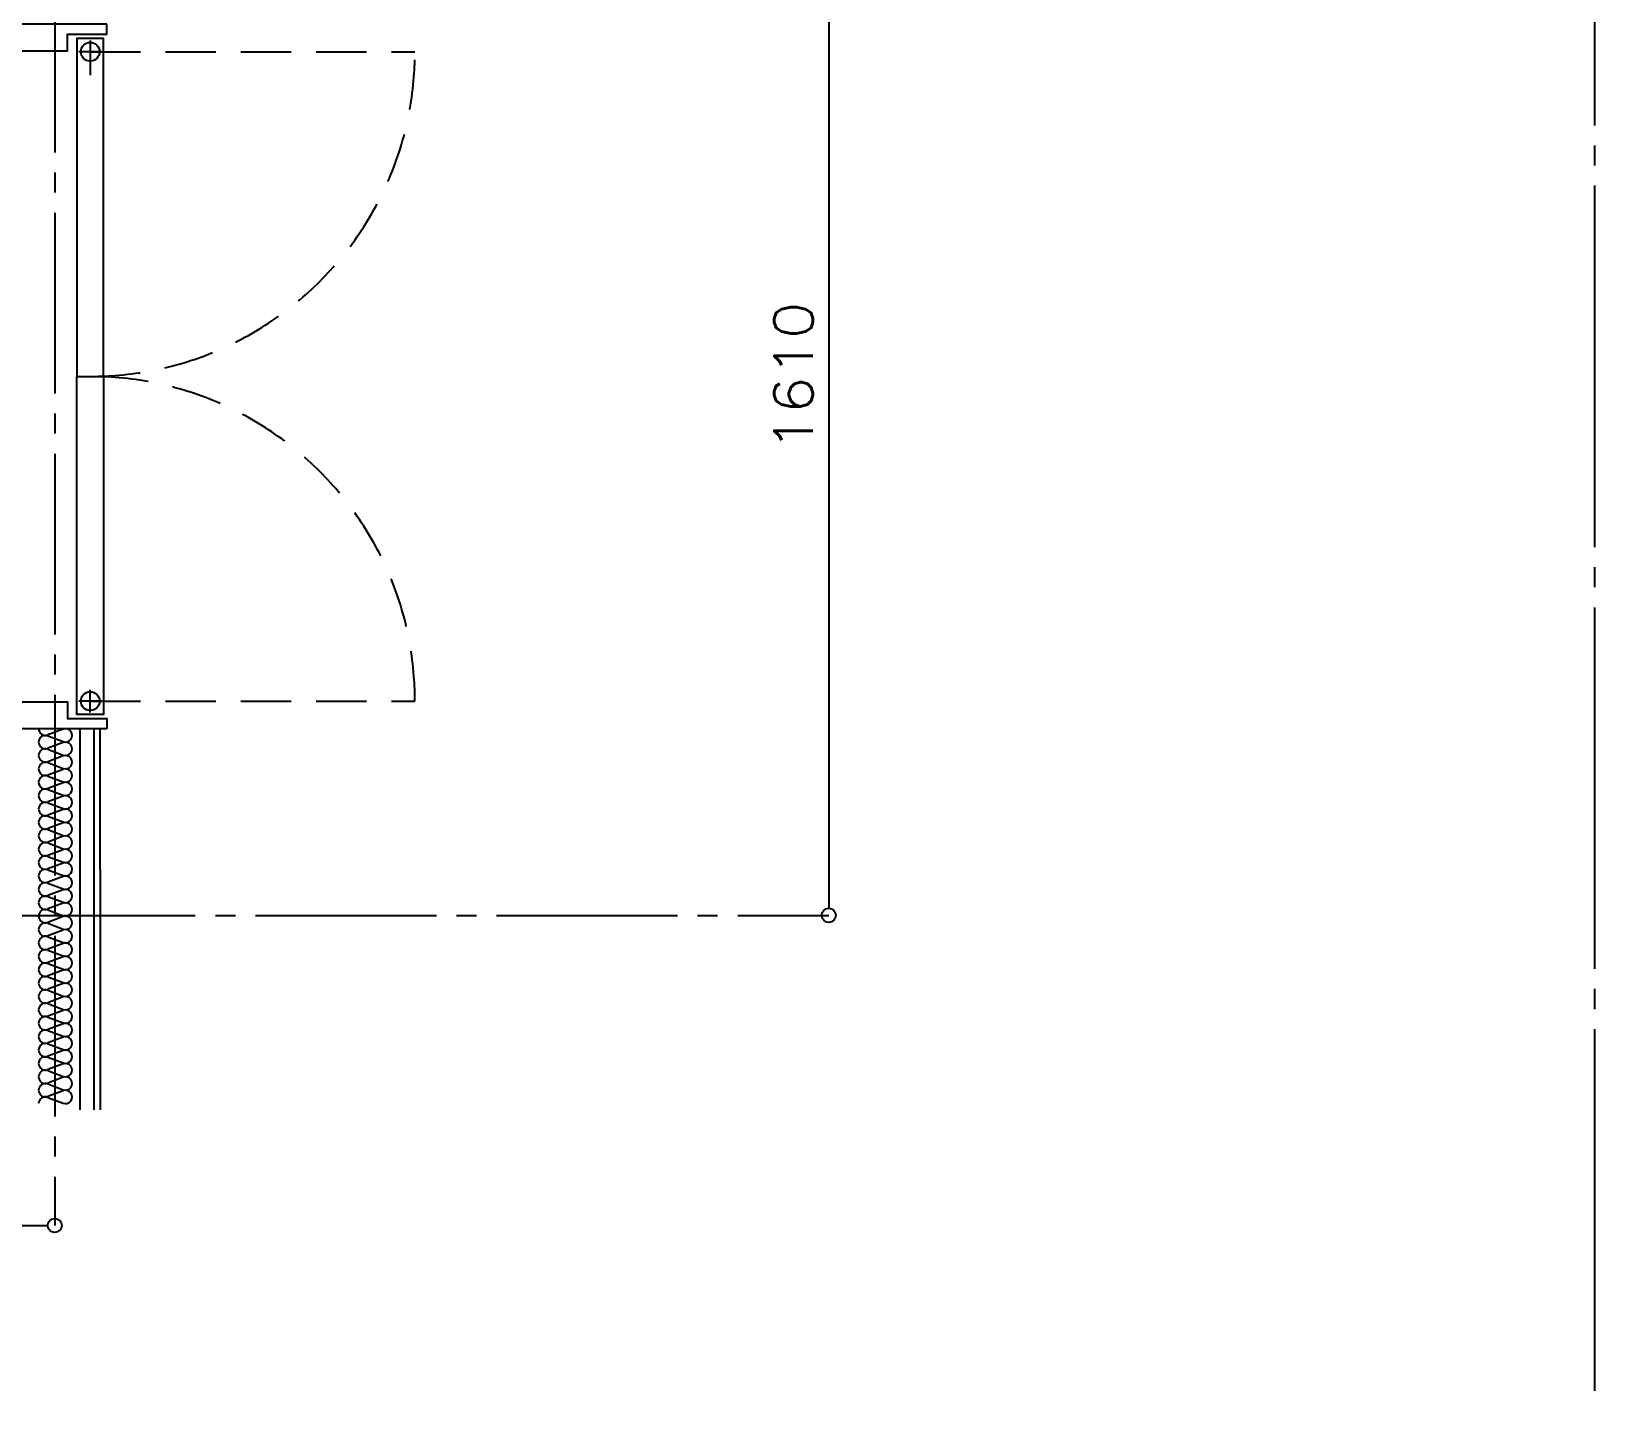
# Model space of a CAD drawing. Header units: millimetres. Extents: x 8300 to 98248, y -10383 to 40000.
# Drawn here: x 29965 to 32300, y 11576 to 13621 of the extents above; entities that cross this region are included whole.
import ezdxf
from ezdxf.enums import TextEntityAlignment as Align

# ---------------------------------------------------------------- set-up
doc = ezdxf.new("R2010")
doc.units = ezdxf.units.MM
doc.header["$LTSCALE"] = 300
for name, pattern in [('CADEWA_LINE5', [1.2, 0.9, -0.1, 0.1, -0.1]), ('CADEWA_LINE6', [2.1, 1.8, -0.1, 0.1, -0.1]), ('CENTER2', [28.575, 19.05, -3.175, 3.175, -3.175]), ('DASH-N', [0.375, 0.25, -0.125])]:
    doc.linetypes.add(name, pattern=pattern)
doc.layers.add('K建0_壁', color=7, linetype='CONTINUOUS')
doc.layers.add('通り芯', color=7, linetype='CONTINUOUS')
doc.styles.add('txt2', font='txt.shx', dxfattribs={"width": 1.197332, "bigfont": 'extfont2'})

msp = doc.modelspace()

# ---------------------------------------------------------------- linework, layer by layer
at = {"layer": 'K建0_壁', "color": 250, "linetype": 'CADEWA_LINE5', "lineweight": -3}
for p, q in [((30000, 15869.6), (30000, 11836.7)), ((30000, 15869.6), (30000, 12200)), ((19860, 12300), (31156, 12300))]:
    msp.add_line(p, q, dxfattribs=at)
at = {"layer": 'K建0_壁', "color": 250, "linetype": 'Continuous', "lineweight": -3}
for p, q in [((31156, 13899.5), (31156, 12310.5)), ((30012.5, 12578.1), (29989.6, 12569.5)), ((29989.6, 12568.1), (30012.5, 12559.5)), ((30037.5, 12578.8), (30037.5, 12009.7)), ((30058.5, 12578.8), (30058.5, 12009.7)), ((30012.5, 12558.1), (29989.6, 12549.5)), ((29989.6, 12548.1), (30012.5, 12539.5)), ((30012.5, 12538.1), (29989.6, 12529.5)), ((29989.6, 12528.1), (30012.5, 12519.5)), ((30012.5, 12518.1), (29989.6, 12509.5)), ((29989.6, 12508.1), (30012.5, 12499.5)), ((30012.5, 12498.1), (29989.6, 12489.5)), ((29989.6, 12488.1), (30012.5, 12479.5)), ((30012.5, 12478.1), (29989.6, 12469.5)), ((29989.6, 12468.1), (30012.5, 12459.5)), ((30012.5, 12458.1), (29989.6, 12449.5)), ((29989.6, 12448.1), (30012.5, 12439.5)), ((30012.5, 12438.1), (29989.6, 12429.5)), ((29989.6, 12428.1), (30012.5, 12419.5)), ((30012.5, 12418.1), (29989.6, 12409.5)), ((29989.6, 12408.1), (30012.5, 12399.5)), ((30012.5, 12398.1), (29989.6, 12389.5)), ((29989.6, 12388.1), (30012.5, 12379.5)), ((30012.5, 12378.1), (29989.6, 12369.5)), ((29989.6, 12368.1), (30012.5, 12359.5)), ((30012.5, 12358.1), (29989.6, 12349.5)), ((29989.6, 12348.1), (30012.5, 12339.5)), ((30012.5, 12338.1), (29989.6, 12329.5)), ((29989.6, 12328.1), (30012.5, 12319.5)), ((30012.5, 12318.1), (29989.6, 12309.5)), ((29989.6, 12308.1), (30012.5, 12299.5)), ((30012.5, 12298.1), (29989.6, 12289.5)), ((29989.6, 12288.1), (30012.5, 12279.5)), ((31106.2, 12300), (31156, 12300)), ((30012.5, 12278.1), (29989.6, 12269.5)), ((29989.6, 12268.1), (30012.5, 12259.5)), ((30012.5, 12258.1), (29989.6, 12249.5)), ((29989.6, 12248.1), (30012.5, 12239.5)), ((30012.5, 12238.1), (29989.6, 12229.5)), ((29989.6, 12228.1), (30012.5, 12219.5)), ((30012.5, 12218.1), (29989.6, 12209.5)), ((29989.6, 12208.1), (30012.5, 12199.5)), ((30012.5, 12198.1), (29989.6, 12189.5)), ((29989.6, 12188.1), (30012.5, 12179.5)), ((30012.5, 12178.1), (29989.6, 12169.5)), ((29989.6, 12168.1), (30012.5, 12159.5)), ((30012.5, 12158.1), (29989.6, 12149.5)), ((29989.6, 12148.1), (30012.5, 12139.5)), ((30012.5, 12138.1), (29989.6, 12129.5)), ((29989.6, 12128.1), (30012.5, 12119.5)), ((30012.5, 12118.1), (29989.6, 12109.5)), ((29989.6, 12108.1), (30012.5, 12099.5)), ((30012.5, 12098.1), (29989.6, 12089.5)), ((29989.6, 12088.1), (30012.5, 12079.5)), ((30012.5, 12078.1), (29989.6, 12069.5)), ((29989.6, 12068.1), (30012.5, 12059.5)), ((30012.5, 12058.1), (29989.6, 12049.5)), ((29989.6, 12048.1), (30012.5, 12039.5)), ((30012.5, 12038.1), (29989.6, 12029.5)), ((29989.6, 12028.1), (30012.5, 12019.5)), ((30000, 11839.6), (30000, 11836.7)), ((29310.5, 11836.7), (29989.5, 11836.7))]:
    msp.add_line(p, q, dxfattribs=at)
at = {"layer": 'K建0_壁', "color": 250, "linetype": 'CENTER2', "lineweight": -3}
for p, q in [((30070, 13590), (30036, 13590)), ((30053, 13607), (30053, 13555.2)), ((30053, 12603), (30053, 12637)), ((30070, 12620), (30036, 12620))]:
    msp.add_line(p, q, dxfattribs=at)
at = {"layer": 'K建0_壁', "color": 250, "linetype": 'DASH-N', "lineweight": -3}
for p, q in [((30053, 13590), (30538, 13590)), ((30053, 12620), (30538, 12620))]:
    msp.add_line(p, q, dxfattribs=at)
at = {"layer": 'K建0_壁', "color": 250, "linetype": 'Continuous', "lineweight": -3, "ltscale": 0.3}
for q in [(30068, 12578.8), (30068, 12009.7)]:
    msp.add_line((30068, 12368), q, dxfattribs=at)
at = {"layer": 'K建0_壁', "color": 250, "linetype": 'Continuous', "lineweight": -3}
for points in [[(30078, 13631.2), (29932, 13631.2), (29932, 13591.2), (30019, 13591.2), (30019, 13616.2), (30078, 13616.2)], [(30073, 13105), (30073, 13610), (30033, 13610), (30033, 13105), (30073, 13105), (30073, 12600), (30033, 12600), (30033, 13105)], [(30078, 12578.8), (29932, 12578.8), (29932, 12618.8), (30019, 12618.8), (30019, 12593.8), (30078, 12593.8)]]:
    msp.add_lwpolyline(points, close=True, dxfattribs=at)
for centre, radius in [((30053, 13590), 14), ((30053, 12620), 14), ((31156, 12300), 10.5), ((30000, 11836.7), 10.5)]:
    msp.add_circle(centre, radius, dxfattribs=at)
at = {"layer": 'K建0_壁', "color": 250, "linetype": 'DASH-N', "lineweight": -3}
for centre, start, end in [((30053, 13590), 270, 0), ((30053, 12620), 0, 90)]:
    msp.add_arc(centre, 485, start, end, dxfattribs=at)
at = {"layer": 'K建0_壁', "color": 250, "linetype": 'Continuous', "lineweight": -3}
for centre, start, end in [((29986, 12578.8), 180, 290.7966), ((29986, 12558.8), 69.2034, 180), ((30016, 12568.8), 249.2034, 110.7966), ((29986, 12558.8), 180, 290.7966), ((29986, 12538.8), 69.2034, 180), ((30016, 12548.8), 249.2034, 110.7966), ((29986, 12538.8), 180, 290.7966), ((29986, 12518.8), 69.2034, 180), ((29986, 12518.8), 180, 290.7966), ((30016, 12528.8), 249.2034, 110.7966), ((30016, 12508.8), 249.2034, 110.7966), ((29986, 12498.8), 69.2034, 180), ((29986, 12498.8), 180, 290.7966), ((30016, 12488.8), 249.2034, 110.7966), ((29986, 12478.8), 69.2034, 180), ((29986, 12478.8), 180, 290.7966), ((30016, 12468.8), 249.2034, 110.7966), ((29986, 12458.8), 69.2034, 180), ((29986, 12458.8), 180, 290.7966), ((29986, 12438.8), 69.2034, 180), ((30016, 12448.8), 249.2034, 110.7966), ((29986, 12438.8), 180, 290.7966), ((29986, 12418.8), 69.2034, 180), ((30016, 12428.8), 249.2034, 110.7966), ((29986, 12418.8), 180, 290.7966), ((29986, 12398.8), 69.2034, 180), ((30016, 12408.8), 249.2034, 110.7966), ((29986, 12398.8), 180, 290.7966), ((29986, 12378.8), 69.2034, 180), ((29986, 12378.8), 180, 290.7966), ((30016, 12388.8), 249.2034, 110.7966), ((30016, 12368.8), 249.2034, 110.7966), ((29986, 12358.8), 69.2034, 180), ((29986, 12358.8), 180, 290.7966), ((30016, 12348.8), 249.2034, 110.7966), ((29986, 12338.8), 69.2034, 180), ((29986, 12338.8), 180, 290.7966), ((30016, 12328.8), 249.2034, 110.7966), ((29986, 12318.8), 69.2034, 180), ((29986, 12318.8), 180, 290.7966), ((29986, 12298.8), 69.2034, 180), ((30016, 12308.8), 249.2034, 110.7966), ((29986, 12298.8), 180, 290.7966), ((29986, 12278.8), 69.2034, 180), ((30016, 12288.8), 249.2034, 110.7966), ((29986, 12278.8), 180, 290.7966), ((29986, 12258.8), 69.2034, 180), ((29986, 12258.8), 180, 290.7966), ((30016, 12268.8), 249.2034, 110.7966), ((30016, 12248.8), 249.2034, 110.7966), ((29986, 12238.8), 69.2034, 180), ((29986, 12238.8), 180, 290.7966), ((30016, 12228.8), 249.2034, 110.7966), ((29986, 12218.8), 69.2034, 180), ((29986, 12218.8), 180, 290.7966), ((30016, 12208.8), 249.2034, 110.7966), ((29986, 12198.8), 69.2034, 180), ((29986, 12198.8), 180, 290.7966), ((29986, 12178.8), 69.2034, 180), ((30016, 12188.8), 249.2034, 110.7966), ((29986, 12178.8), 180, 290.7966), ((29986, 12158.8), 69.2034, 180), ((30016, 12168.8), 249.2034, 110.7966), ((29986, 12158.8), 180, 290.7966), ((29986, 12138.8), 69.2034, 180), ((30016, 12148.8), 249.2034, 110.7966), ((29986, 12138.8), 180, 290.7966), ((29986, 12118.8), 69.2034, 180), ((29986, 12118.8), 180, 290.7966), ((30016, 12128.8), 249.2034, 110.7966), ((30016, 12108.8), 249.2034, 110.7966), ((29986, 12098.8), 69.2034, 180), ((29986, 12098.8), 180, 290.7966), ((30016, 12088.8), 249.2034, 110.7966), ((29986, 12078.8), 69.2034, 180), ((29986, 12078.8), 180, 290.7966), ((30016, 12068.8), 249.2034, 110.7966), ((29986, 12058.8), 69.2034, 180), ((29986, 12058.8), 180, 290.7966), ((29986, 12038.8), 69.2034, 180), ((30016, 12048.8), 249.2034, 110.7966), ((29986, 12038.8), 180, 290.7966), ((29986, 12018.8), 69.2034, 180), ((30016, 12028.8), 249.2034, 110.7966)]:
    msp.add_arc(centre, 10, start, end, dxfattribs=at)
at = {"layer": '通り芯', "color": 96, "linetype": 'CADEWA_LINE6', "lineweight": -3}
msp.add_line((32300, -6050), (32300, 40000), dxfattribs=at)

# ---------------------------------------------------------------- texts
at = {"layer": 'K建0_壁', "color": 250, "lineweight": -3, "style": 'txt2', "width": 1.132353}
msp.add_text('1610', height=57.6, rotation=90, dxfattribs=at).set_placement((31103.5, 13105), align=Align.MIDDLE_CENTER)

doc.saveas('drawing.dxf')
